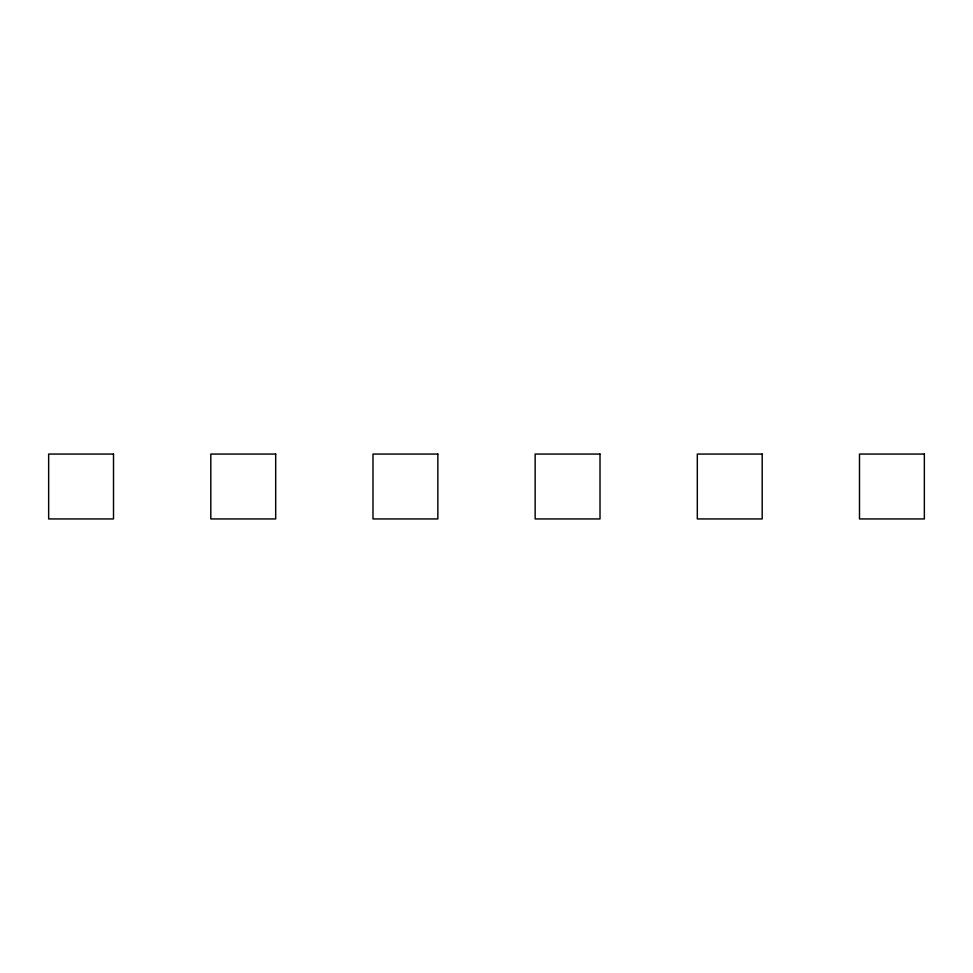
<?xml version="1.0" encoding="UTF-8"?>
<svg xmlns="http://www.w3.org/2000/svg" width="973" height="973" viewBox="0 0 973 973"><rect width="100%" height="100%" fill="white"/><g stroke="black" fill="none" stroke-linecap="round" stroke-linejoin="round"><path stroke-width="1.46" d="M113.513 454.063L48.65 454.063L48.65 518.937L113.513 518.937L113.513 454.063M275.687 454.063L210.813 454.063L210.813 518.937L275.687 518.937L275.687 454.063M437.85 454.063L372.987 454.063L372.987 518.937L437.85 518.937L437.85 454.063M600.013 454.063L535.15 454.063L535.15 518.937L600.013 518.937L600.013 454.063M762.187 454.063L697.313 454.063L697.313 518.937L762.187 518.937L762.187 454.063M924.35 454.063L859.487 454.063L859.487 518.937L924.35 518.937L924.35 454.063"/></g></svg>
